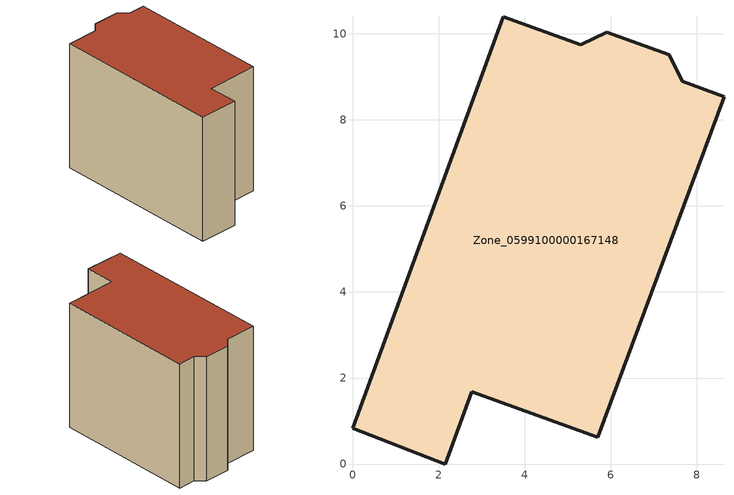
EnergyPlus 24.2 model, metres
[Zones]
Zone_0599100000167148
 floor ground (C_G): 5.3,9.75 5.91,10.03 7.37,9.51 7.67,8.89 8.64,8.54 5.7,0.62 2.77,1.68 2.16,0 0,0.83 3.51,10.39 z0
 wall outside (C_F): 3.51,10.39 0,0.83 2.16,0 2.77,1.68 5.7,0.62 8.64,8.54 7.67,8.89 7.37,9.51 5.91,10.03 5.3,9.75 3.51,10.39 z0:7.74
 roof outside (C_R): 5.3,9.75 3.51,10.39 0,0.83 2.16,0 2.77,1.68 5.7,0.62 8.64,8.54 7.67,8.89 7.37,9.51 5.91,10.03 z7.74
[BUILDING]
Pand.0599100000167148: North Axis=0; Terrain=City; Loads Convergence Tolerance Value=0.04; Temperature Convergence Tolerance Value=0.4; Solar Distribution=FullExterior; Maximum Number of Warmup Days=25; Minimum Number of Warmup Days=1
[Site:Location]
Rotterdam.The.Hague.AP_ZH_NLD Design_Conditions: Latitude=51.96; Longitude=4.45; Time Zone=1; Elevation=-4.5
[SITE:GROUNDTEMPERATURE:BUILDINGSURFACE]
18, 18, 18, 18, 18, 18, 18, 18, 18, 18, 18, 18
[MATERIAL] Thermal Absorptance=0.9; Solar Absorptance=0.7; Visible Absorptance=0.7
Name | Roughness | Thickness | Conductivity | Density | Specific Heat
G.TI.1946 | MediumSmooth | 0.15 | 1 | 540 | 1210
F.TI.1946 | Rough | 0.3 | 0.857143 | 1920 | 840
R.TI.1946 | MediumRough | 0.2 | 0.1 | 1500 | 1000
[CONSTRUCTION]
C_G: G.TI.1946
C_F: F.TI.1946
C_R: R.TI.1946
[ZONE]
Zone_0599100000167148: Type=1; Multiplier=1; Ceiling Height=Autocalculate; Volume=Autocalculate; Floor Area=autocalculate; Part of Total Floor Area=Yes
[ZONEINFILTRATION:DESIGNFLOWRATE]
Infil_Zone_0599100000167148: Zone or ZoneList or Space or SpaceList=Zone_0599100000167148; Schedule=AlwaysOn; Design Flow Rate Calculation Method=Flow/Area; Flow Rate per Floor Area=0.003; Constant Term Coefficient=1; Temperature Term Coefficient=0; Velocity Term Coefficient=0; Velocity Squared Term Coefficient=0
[HVACTEMPLATE:ZONE:IDEALLOADSAIRSYSTEM]
Zone_0599100000167148: Maximum Heating Supply Air Temperature=50; Minimum Cooling Supply Air Temperature=13; Maximum Heating Supply Air Humidity Ratio=0.0156; Minimum Cooling Supply Air Humidity Ratio=0.0077; Heating Limit=NoLimit; Cooling Limit=NoLimit; Dehumidification Control Type=ConstantSensibleHeatRatio; Cooling Sensible Heat Ratio=0.7; Dehumidification Setpoint=60; Humidification Control Type=None; Humidification Setpoint=30; Outdoor Air Method=None; Outdoor Air Flow Rate per Person=0.00944; Outdoor Air Flow Rate per Zone Floor Area=0; Outdoor Air Flow Rate per Zone=0; Demand Controlled Ventilation Type=None; Outdoor Air Economizer Type=NoEconomizer; Heat Recovery Type=None; Sensible Heat Recovery Effectiveness=0.7; Latent Heat Recovery Effectiveness=0.65
[ZONECONTROL:THERMOSTAT]
ThermostatControl_Zone_0599100000167148: Zone or ZoneList=Zone_0599100000167148; Control Type Schedule=DualSetpointControlType; Control 1=Thermostat_Zone_0599100000167148; Temperature Difference Between Cutout And Setpoint=0
[THERMOSTATSETPOINT:DUALSETPOINT]
Thermostat_Zone_0599100000167148: Heating Setpoint Temperature Schedule=HeatingSetpoint_Zone_0599100000167148; Cooling Setpoint Temperature Schedule=CoolingSetpoint_Zone_0599100000167148
[SCHEDULE:COMPACT]
HeatingSetpoint_Zone_0599100000167148: Through: 12/31, For: AllDays, Until: 24:00, 21
CoolingSetpoint_Zone_0599100000167148: Through: 12/31, For: AllDays, Until: 24:00, 24
DualSetpointControlType: Through: 12/31, For: AllDays, Until: 24:00, 4
AlwaysOn: Through: 12/31, For: AllDays, Until: 24:00, 1
